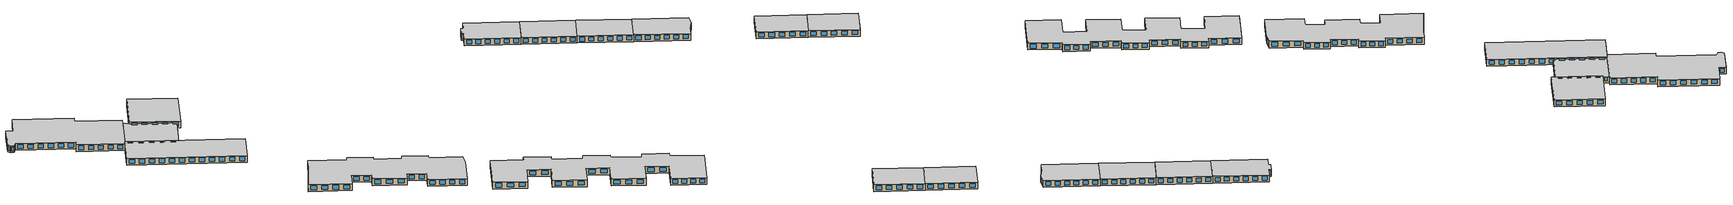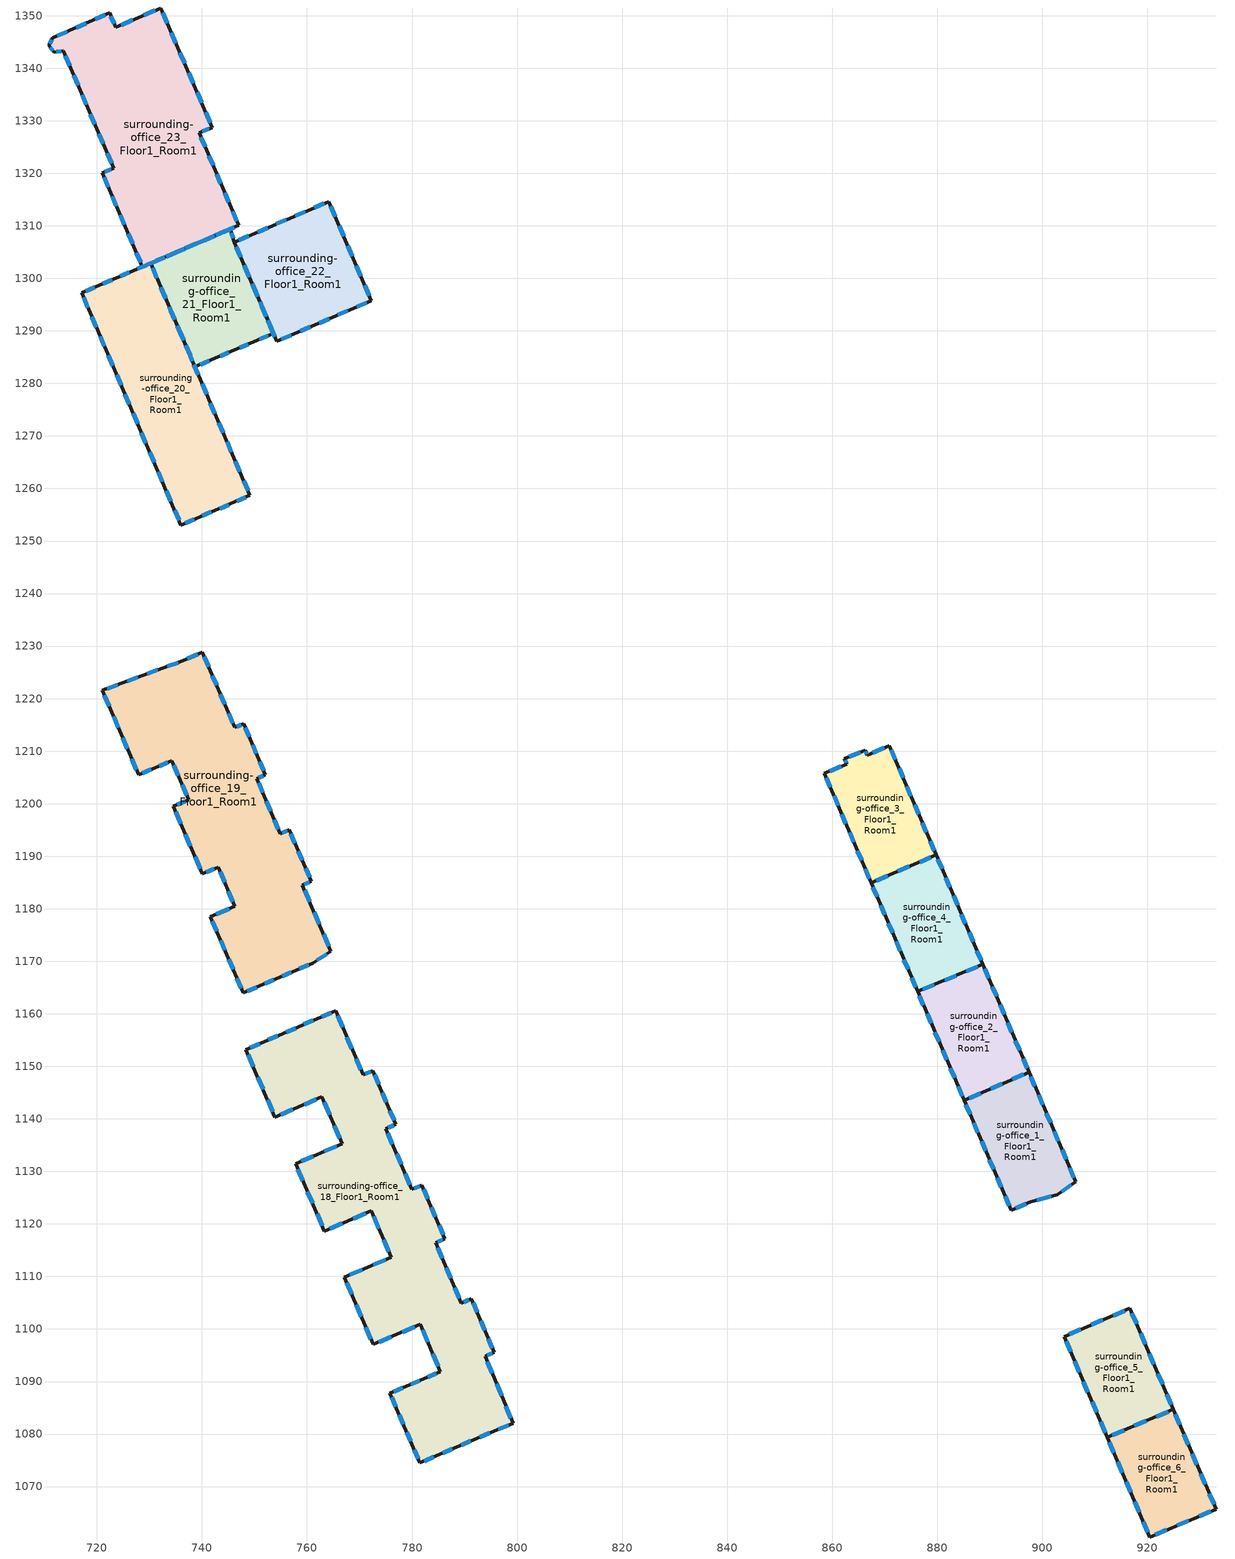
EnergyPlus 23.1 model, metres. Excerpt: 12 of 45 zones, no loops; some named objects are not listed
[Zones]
surrounding-office_18_Floor1_Room1
 floor adiabatic (Generic Interior Floor): 772.54,1149.17 776.92,1138.96 775.01,1138.14 779.97,1126.59 781.87,1127.4 786.26,1117.17 784.47,1116.4 789.39,1104.94 791.28,1105.75 795.66,1095.55 793.92,1094.81 799.24,1082.03 795.58,1080.57 781.47,1074.51 775.78,1087.75 785.41,1091.88 781.54,1100.89 772.61,1097.05 767.12,1109.83 776.02,1113.66 772.23,1122.47 763.32,1118.64 757.83,1131.43 766.69,1135.24 762.85,1144.18 753.91,1140.34 748.39,1153.2 765.44,1160.56 770.68,1148.37 z0
 wall outside (Typical Insulated Steel Framed Exterior Wall-R19): 748.39,1153.2 753.91,1140.34 762.85,1144.18 766.69,1135.24 757.83,1131.43 763.32,1118.64 772.23,1122.47 776.02,1113.66 767.12,1109.83 772.61,1097.05 781.54,1100.89 785.41,1091.88 775.78,1087.75 781.47,1074.51 795.58,1080.57 799.24,1082.03 793.92,1094.81 795.66,1095.55 791.28,1105.75 789.39,1104.94 784.47,1116.4 786.26,1117.17 781.87,1127.4 779.97,1126.59 775.01,1138.14 776.92,1138.96 772.54,1149.17 770.68,1148.37 765.44,1160.56 748.39,1153.2 z0:3
 window (U 0.36 SHGC 0.38 Simple Glazing Window): 748.82,1152.19 749.8,1149.92 / 750.66,1147.9 751.64,1145.64 / 752.5,1143.62 753.48,1141.35 / 773.66,1097.5 776.02,1098.52 / 778.12,1099.42 780.49,1100.44 / 781.99,1099.83 783.02,1097.44 / 783.93,1095.32 784.95,1092.94 / 784.65,1091.56 782.95,1090.83 / 781.45,1090.18 779.75,1089.45 / 778.24,1088.8 776.54,1088.07 / 776.12,1086.97 776.87,1085.22 / 777.54,1083.66 778.29,1081.91 / 778.96,1080.35 779.72,1078.6 / 780.39,1077.04 781.14,1075.28 / 782.3,1074.86 784.17,1075.66 / 785.83,1076.38 787.7,1077.18 / 789.36,1077.89 791.22,1078.7 / 792.88,1079.41 794.75,1080.21 / 796.44,1080.91 798.38,1081.68 / 798.83,1083.03 797.89,1085.29 / 797.05,1087.29 796.11,1089.55 / 795.28,1091.55 794.34,1093.81 / 794.33,1094.98 795.25,1095.38 / 795.31,1096.35 794.54,1098.15 / 793.85,1099.75 793.08,1101.55 / 792.39,1103.15 791.62,1104.95 / 790.83,1105.56 789.84,1105.13 / 754.96,1140.79 757.33,1141.81 / 759.43,1142.71 761.8,1143.73 / 789.01,1105.84 788.14,1107.86 / 787.36,1109.66 786.5,1111.68 / 785.72,1113.48 784.86,1115.51 / 784.89,1116.59 785.84,1116.99 / 785.91,1117.97 785.14,1119.78 / 784.45,1121.38 783.67,1123.19 / 782.99,1124.79 782.21,1126.6 / 781.42,1127.21 780.42,1126.78 / 779.58,1127.49 778.71,1129.53 / 777.93,1131.35 777.05,1133.38 / 776.27,1135.2 775.4,1137.24 / 775.46,1138.34 776.47,1138.77 / 776.58,1139.76 775.8,1141.57 / 775.12,1143.17 774.34,1144.97 / 773.66,1146.57 772.88,1148.37 / 772.1,1148.98 771.11,1148.56 / 770.26,1149.33 769.34,1151.48 / 768.52,1153.39 767.6,1155.54 / 766.78,1157.46 765.85,1159.61 / 764.64,1160.22 762.83,1159.44 / 761.23,1158.74 759.42,1157.96 / 757.82,1157.27 756.01,1156.49 / 754.41,1155.8 752.6,1155.02 / 751,1154.32 749.19,1153.54 / 763.3,1143.13 764.32,1140.77 / 765.22,1138.66 766.24,1136.3 / 765.65,1134.8 763.3,1133.79 / 761.22,1132.89 758.87,1131.88 / 758.26,1130.43 759.23,1128.17 / 760.09,1126.17 761.06,1123.91 / 761.92,1121.9 762.89,1119.65 / 764.37,1119.09 766.73,1120.11 / 768.82,1121.01 771.18,1122.02 / 772.67,1121.43 773.68,1119.1 / 774.57,1117.03 775.57,1114.69 / 774.97,1113.21 772.61,1112.19 / 770.52,1111.3 768.16,1110.28 / 767.55,1108.83 768.52,1106.58 / 769.38,1104.57 770.35,1102.32 / 771.21,1100.31 772.18,1098.05 z0.8:2.5
 ceiling adiabatic (Generic Interior Ceiling): 748.39,1153.2 753.91,1140.34 762.85,1144.18 766.69,1135.24 757.83,1131.43 763.32,1118.64 772.23,1122.47 776.02,1113.66 767.12,1109.83 772.61,1097.05 781.54,1100.89 785.41,1091.88 775.78,1087.75 781.47,1074.51 795.58,1080.57 799.24,1082.03 793.92,1094.81 795.66,1095.55 791.28,1105.75 789.39,1104.94 784.47,1116.4 786.26,1117.17 781.87,1127.4 779.97,1126.59 775.01,1138.14 776.92,1138.96 772.54,1149.17 770.68,1148.37 765.44,1160.56 z3
surrounding-office_19_Floor1_Room1
 floor adiabatic (Generic Interior Floor): 747.93,1215.22 752.1,1205.49 750.42,1204.77 754.93,1194.27 756.63,1195 760.83,1185.22 759.13,1184.49 764.53,1171.91 761.09,1169.64 747.87,1163.96 741.62,1178.51 746.27,1180.5 743.08,1187.93 740.1,1186.64 734.58,1199.49 737.47,1200.73 734.27,1208.21 727.94,1205.49 721.04,1221.59 736.36,1227.2 740.11,1228.81 746.25,1214.5 z0
 wall outside (Typical Insulated Steel Framed Exterior Wall-R19): 736.36,1227.2 721.04,1221.59 727.94,1205.49 734.27,1208.21 737.47,1200.73 734.58,1199.49 740.1,1186.64 743.08,1187.93 746.27,1180.5 741.62,1178.51 747.87,1163.96 761.09,1169.64 764.53,1171.91 759.13,1184.49 760.83,1185.22 756.63,1195 754.93,1194.27 750.42,1204.77 752.1,1205.49 747.93,1215.22 746.25,1214.5 740.11,1228.81 736.36,1227.2 z0:3
 window (U 0.36 SHGC 0.38 Simple Glazing Window): 735.46,1226.87 733.43,1226.13 / 731.63,1225.47 729.6,1224.72 / 727.8,1224.06 725.77,1223.32 / 723.97,1222.66 721.94,1221.92 / 741.99,1177.65 742.82,1175.73 / 743.55,1174.02 744.38,1172.09 / 745.11,1170.38 745.94,1168.46 / 746.67,1166.75 747.5,1164.82 / 748.64,1164.3 750.39,1165.05 / 751.95,1165.72 753.7,1166.47 / 755.26,1167.14 757.01,1167.89 / 758.56,1168.56 760.31,1169.31 / 761.9,1170.18 763.72,1171.38 / 764.1,1172.9 763.15,1175.12 / 762.3,1177.09 761.35,1179.31 / 760.5,1181.29 759.55,1183.51 / 759.53,1184.66 760.43,1185.05 / 760.5,1185.99 759.76,1187.72 / 759.1,1189.25 758.36,1190.98 / 757.7,1192.51 756.96,1194.24 / 756.23,1194.83 755.33,1194.45 / 754.57,1195.1 753.78,1196.95 / 753.07,1198.6 752.28,1200.45 / 751.57,1202.1 750.78,1203.95 / 750.82,1204.94 751.71,1205.32 / 751.77,1206.26 751.04,1207.97 / 750.38,1209.5 749.64,1211.22 / 748.99,1212.74 748.25,1214.46 / 721.44,1220.64 722.36,1218.51 / 723.17,1216.62 724.08,1214.49 / 724.9,1212.59 725.81,1210.46 / 726.62,1208.57 727.54,1206.44 / 747.53,1215.05 746.64,1214.67 / 745.88,1215.34 745.07,1217.24 / 744.35,1218.92 743.54,1220.81 / 742.81,1222.5 742,1224.39 / 741.28,1226.07 740.47,1227.97 / 739.22,1228.43 737.24,1227.58 / 728.69,1205.81 730.36,1206.53 / 731.85,1207.17 733.52,1207.89 / 734.64,1207.33 735.49,1205.35 / 736.25,1203.59 737.1,1201.61 / 736.79,1200.44 735.26,1199.79 / 735.01,1198.49 735.99,1196.22 / 736.85,1194.2 737.83,1191.94 / 738.69,1189.92 739.66,1187.65 / 740.8,1186.95 742.38,1187.63 / 743.46,1187.05 744.3,1185.09 / 745.05,1183.34 745.9,1181.37 / 745.18,1180.03 742.72,1178.98 z0.8:2.5
 ceiling adiabatic (Generic Interior Ceiling): 721.04,1221.59 727.94,1205.49 734.27,1208.21 737.47,1200.73 734.58,1199.49 740.1,1186.64 743.08,1187.93 746.27,1180.5 741.62,1178.51 747.87,1163.96 761.09,1169.64 764.53,1171.91 759.13,1184.49 760.83,1185.22 756.63,1195 754.93,1194.27 750.42,1204.77 752.1,1205.49 747.93,1215.22 746.25,1214.5 740.11,1228.81 736.36,1227.2 z3
surrounding-office_1_Floor1_Room1
 floor adiabatic (Generic Interior Floor): 897.45,1148.87 906.36,1128.01 902.85,1125.58 897.78,1124.24 894.02,1122.63 885.09,1143.53 z0
 wall outside (Typical Insulated Steel Framed Exterior Wall-R19): 897.78,1124.24 902.85,1125.58 906.36,1128.01 897.45,1148.87 885.09,1143.53 894.02,1122.63 897.78,1124.24 z0:3
 window (U 0.36 SHGC 0.38 Simple Glazing Window): 898.97,1124.55 901.65,1125.26 / 903.67,1126.15 905.54,1127.44 / 906.01,1128.82 905.23,1130.67 / 904.53,1132.3 903.74,1134.14 / 903.04,1135.78 902.26,1137.62 / 901.56,1139.25 900.77,1141.09 / 900.07,1142.73 899.29,1144.57 / 898.59,1146.21 897.8,1148.05 / 896.48,1148.45 894.3,1147.51 / 892.36,1146.67 890.18,1145.73 / 888.24,1144.89 886.06,1143.95 / 885.44,1142.71 886.23,1140.87 / 886.93,1139.23 887.72,1137.38 / 888.42,1135.75 889.21,1133.9 / 889.91,1132.26 890.7,1130.42 / 891.4,1128.78 892.18,1126.93 / 892.88,1125.3 893.67,1123.45 / 894.91,1123.01 896.89,1123.86 z0.8:2.5
 ceiling adiabatic (Generic Interior Ceiling): 885.09,1143.53 894.02,1122.63 897.78,1124.24 902.85,1125.58 906.36,1128.01 897.45,1148.87 z3
surrounding-office_20_Floor1_Room1
 floor adiabatic (Generic Interior Floor): 730.23,1302.87 749.15,1258.67 736.01,1253.05 717.09,1297.24 z0
 wall outside (Typical Insulated Steel Framed Exterior Wall-R19): 749.15,1258.67 730.23,1302.87 717.09,1297.24 736.01,1253.05 749.15,1258.67 z0:3
 window (U 0.36 SHGC 0.38 Simple Glazing Window): 748.77,1259.54 747.94,1261.49 / 747.2,1263.22 746.36,1265.17 / 733.01,1296.37 732.17,1298.32 / 731.43,1300.05 730.6,1302 / 745.62,1266.91 744.79,1268.86 / 744.04,1270.59 743.21,1272.54 / 742.47,1274.27 741.63,1276.22 / 740.89,1277.96 740.06,1279.91 / 739.31,1281.64 738.48,1283.59 / 737.74,1285.32 736.9,1287.27 / 736.16,1289 735.33,1290.95 / 734.58,1292.69 733.75,1294.64 / 729.45,1302.54 727.71,1301.79 / 726.17,1301.13 724.43,1300.39 / 722.89,1299.72 721.15,1298.98 / 719.6,1298.32 717.86,1297.57 / 717.46,1296.38 718.3,1294.43 / 719.04,1292.69 719.87,1290.74 / 733.23,1259.55 734.06,1257.6 / 734.8,1255.86 735.64,1253.91 / 720.61,1289.01 721.45,1287.06 / 722.19,1285.33 723.03,1283.38 / 723.77,1281.64 724.6,1279.69 / 725.34,1277.96 726.18,1276.01 / 726.92,1274.28 727.76,1272.33 / 728.5,1270.59 729.33,1268.64 / 730.07,1266.91 730.91,1264.96 / 731.65,1263.23 732.49,1261.28 / 736.78,1253.38 738.52,1254.12 / 740.07,1254.78 741.8,1255.53 / 743.35,1256.19 745.09,1256.94 / 746.63,1257.6 748.37,1258.34 z0.8:2.5
 ceiling adiabatic (Generic Interior Ceiling): 717.09,1297.24 736.01,1253.05 749.15,1258.67 730.23,1302.87 z3
surrounding-office_21_Floor1_Room1
 floor adiabatic (Generic Interior Floor): 746.15,1306.91 753.63,1289.52 738.67,1283.15 730.23,1302.87 745.38,1309.38 z0
 wall outside (Typical Insulated Steel Framed Exterior Wall-R19): 746.15,1306.91 745.38,1309.38 730.23,1302.87 738.67,1283.15 753.63,1289.52 746.15,1306.91 z0:2.5
 window (U 0.36 SHGC 0.38 Simple Glazing Window): 745.94,1307.6 745.59,1308.69 / 744.32,1308.93 742.65,1308.21 / 740.53,1307.3 738.86,1306.58 / 736.74,1305.67 735.07,1304.95 / 732.96,1304.04 731.28,1303.32 / 730.7,1301.77 731.44,1300.03 / 732.39,1297.82 733.13,1296.08 / 734.08,1293.88 734.82,1292.14 / 735.76,1289.94 736.51,1288.2 / 737.45,1285.99 738.2,1284.25 / 739.71,1283.6 741.36,1284.3 / 743.46,1285.19 745.11,1285.89 / 747.2,1286.78 748.85,1287.49 / 750.94,1288.38 752.59,1289.08 / 753.22,1290.5 752.56,1292.03 / 751.72,1293.97 751.06,1295.51 / 750.22,1297.45 749.56,1298.98 / 748.73,1300.93 748.07,1302.46 / 747.23,1304.4 746.57,1305.94 z0.78:2.48
 ceiling adiabatic (Generic Interior Ceiling): 730.23,1302.87 738.67,1283.15 753.63,1289.52 746.15,1306.91 745.38,1309.38 z2.5
surrounding-office_22_Floor1_Room1
 floor adiabatic (Generic Interior Floor): 764.13,1314.63 772.24,1295.76 754.27,1288.04 746.15,1306.91 z0
 wall outside (Typical Insulated Steel Framed Exterior Wall-R19): 772.24,1295.76 764.13,1314.63 746.15,1306.91 754.27,1288.04 772.24,1295.76 z0:3
 window (U 0.36 SHGC 0.38 Simple Glazing Window): 771.85,1296.65 770.99,1298.65 / 770.23,1300.43 769.37,1302.42 / 768.61,1304.2 767.75,1306.2 / 766.99,1307.97 766.13,1309.97 / 765.37,1311.75 764.51,1313.75 / 763.28,1314.27 761.38,1313.45 / 759.69,1312.72 757.78,1311.91 / 756.09,1311.18 754.19,1310.36 / 752.5,1309.63 750.59,1308.82 / 748.9,1308.09 747,1307.27 / 746.54,1306.02 747.4,1304.02 / 748.16,1302.24 749.02,1300.25 / 749.78,1298.47 750.64,1296.47 / 751.41,1294.7 752.27,1292.7 / 753.03,1290.92 753.89,1288.92 / 755.12,1288.4 757.02,1289.22 / 758.71,1289.95 760.61,1290.76 / 762.3,1291.49 764.21,1292.31 / 765.9,1293.04 767.8,1293.85 / 769.49,1294.58 771.39,1295.4 z0.8:2.5
 ceiling adiabatic (Generic Interior Ceiling): 746.15,1306.91 754.27,1288.04 772.24,1295.76 764.13,1314.63 z3
surrounding-office_23_Floor1_Room1
 floor adiabatic (Generic Interior Floor): 732.17,1351.47 741.98,1328.7 739.45,1327.74 747.01,1310.09 728.68,1302.18 721.03,1320.08 723.22,1321.01 713.59,1343.3 711.86,1343.05 710.88,1344.34 711.58,1345.78 722.41,1350.53 723.6,1347.8 z0
 wall outside (Typical Insulated Steel Framed Exterior Wall-R19): 747.01,1310.09 739.45,1327.74 741.98,1328.7 732.17,1351.47 723.6,1347.8 722.41,1350.53 711.58,1345.78 710.88,1344.34 711.86,1343.05 713.59,1343.3 723.22,1321.01 721.03,1320.08 728.68,1302.18 747.01,1310.09 z0:3
 window (U 0.36 SHGC 0.38 Simple Glazing Window): 746.65,1310.92 745.85,1312.79 / 745.14,1314.45 744.34,1316.32 / 743.63,1317.98 742.83,1319.85 / 742.12,1321.51 741.32,1323.38 / 740.61,1325.04 739.81,1326.91 / 713.96,1342.42 714.81,1340.46 / 715.57,1338.71 716.42,1336.74 / 717.18,1334.99 718.03,1333.03 / 718.78,1331.28 719.63,1329.31 / 720.39,1327.56 721.24,1325.6 / 722,1323.85 722.85,1321.88 / 722.71,1320.79 721.55,1320.3 / 721.39,1319.23 722.2,1317.34 / 722.92,1315.66 723.73,1313.76 / 724.45,1312.08 725.26,1310.18 / 725.98,1308.5 726.79,1306.6 / 727.51,1304.92 728.32,1303.03 / 729.54,1302.56 731.48,1303.39 / 733.21,1304.14 735.15,1304.97 / 736.87,1305.72 738.81,1306.56 / 740.54,1307.3 742.48,1308.14 / 744.21,1308.88 746.15,1309.72 / 740.05,1327.96 741.39,1328.47 / 741.6,1329.59 740.73,1331.6 / 739.96,1333.39 739.1,1335.39 / 738.33,1337.18 737.46,1339.19 / 736.69,1340.98 735.83,1342.99 / 735.06,1344.77 734.19,1346.78 / 733.42,1348.57 732.56,1350.58 / 731.16,1351.04 728.89,1350.07 / 726.87,1349.2 724.6,1348.23 / 723.32,1348.44 722.69,1349.88 / 721.56,1350.15 719.65,1349.32 / 717.95,1348.57 716.04,1347.74 / 714.34,1346.99 712.43,1346.16 / 711.41,1345.45 711.05,1344.68 / 711.11,1344.04 711.63,1343.36 / 712.27,1343.11 713.18,1343.24 z0.8:2.5
 ceiling adiabatic (Generic Interior Ceiling): 711.58,1345.78 710.88,1344.34 711.86,1343.05 713.59,1343.3 723.22,1321.01 721.03,1320.08 728.68,1302.18 747.01,1310.09 739.45,1327.74 741.98,1328.7 732.17,1351.47 723.6,1347.8 722.41,1350.53 z3
surrounding-office_2_Floor1_Room1
 floor adiabatic (Generic Interior Floor): 888.69,1169.39 897.45,1148.87 885.09,1143.53 876.24,1164.25 z0
 wall outside (Typical Insulated Steel Framed Exterior Wall-R19): 897.45,1148.87 888.69,1169.39 876.24,1164.25 885.09,1143.53 897.45,1148.87 z0:3
 window (U 0.36 SHGC 0.38 Simple Glazing Window): 897.11,1149.67 896.34,1151.48 / 895.65,1153.09 894.88,1154.9 / 894.19,1156.51 893.41,1158.32 / 892.73,1159.93 891.95,1161.74 / 891.27,1163.35 890.49,1165.16 / 889.81,1166.77 889.03,1168.58 / 887.71,1168.98 885.51,1168.08 / 883.56,1167.27 881.36,1166.36 / 879.41,1165.56 877.21,1164.65 / 876.58,1163.43 877.36,1161.61 / 878.06,1159.98 878.84,1158.15 / 879.54,1156.53 880.32,1154.7 / 881.01,1153.08 881.79,1151.25 / 882.49,1149.62 883.27,1147.8 / 883.96,1146.17 884.74,1144.34 / 886.06,1143.95 888.24,1144.89 / 890.18,1145.73 892.36,1146.67 / 894.3,1147.51 896.48,1148.45 z0.8:2.5
 ceiling adiabatic (Generic Interior Ceiling): 876.24,1164.25 885.09,1143.53 897.45,1148.87 888.69,1169.39 z3
surrounding-office_3_Floor1_Room1
 floor adiabatic (Generic Interior Floor): 870.89,1211.04 879.76,1190.23 867.4,1184.93 858.51,1205.76 862.75,1207.53 862.33,1208.51 866.27,1210.2 866.7,1209.22 z0
 wall outside (Typical Insulated Steel Framed Exterior Wall-R19): 867.4,1184.93 879.76,1190.23 870.89,1211.04 866.7,1209.22 866.27,1210.2 862.33,1208.51 862.75,1207.53 858.51,1205.76 867.4,1184.93 z0:3
 window (U 0.36 SHGC 0.38 Simple Glazing Window): 868.37,1185.34 870.55,1186.28 / 872.49,1187.11 874.67,1188.05 / 876.61,1188.88 878.79,1189.82 / 879.41,1191.05 878.63,1192.89 / 877.93,1194.52 877.15,1196.35 / 876.45,1197.98 875.67,1199.82 / 874.98,1201.45 874.19,1203.29 / 873.5,1204.92 872.72,1206.75 / 872.02,1208.39 871.24,1210.22 / 869.9,1210.61 867.68,1209.65 / 866.6,1209.45 866.37,1209.97 / 865.35,1209.8 863.26,1208.9 / 862.43,1208.28 862.65,1207.76 / 861.75,1207.12 859.51,1206.18 / 858.86,1204.95 859.64,1203.11 / 860.34,1201.47 861.13,1199.64 / 861.82,1198 862.61,1196.16 / 863.3,1194.53 864.09,1192.69 / 864.79,1191.06 865.57,1189.22 / 866.27,1187.58 867.05,1185.74 z0.8:2.5
 ceiling adiabatic (Generic Interior Ceiling): 862.33,1208.51 862.75,1207.53 858.51,1205.76 867.4,1184.93 879.76,1190.23 870.89,1211.04 866.7,1209.22 866.27,1210.2 z3
surrounding-office_4_Floor1_Room1
 floor adiabatic (Generic Interior Floor): 879.76,1190.23 888.69,1169.39 876.24,1164.25 867.4,1184.93 z0
 wall outside (Typical Insulated Steel Framed Exterior Wall-R19): 888.69,1169.39 879.76,1190.23 867.4,1184.93 876.24,1164.25 888.69,1169.39 z0:3
 window (U 0.36 SHGC 0.38 Simple Glazing Window): 888.34,1170.2 887.55,1172.04 / 886.85,1173.68 886.06,1175.52 / 885.36,1177.15 884.57,1178.99 / 883.87,1180.63 883.08,1182.47 / 882.38,1184.1 881.6,1185.94 / 880.89,1187.58 880.11,1189.42 / 878.79,1189.82 876.61,1188.88 / 874.67,1188.05 872.49,1187.11 / 870.55,1186.28 868.37,1185.34 / 867.75,1184.12 868.53,1182.29 / 869.22,1180.67 870,1178.84 / 870.69,1177.22 871.47,1175.4 / 872.17,1173.78 872.94,1171.95 / 873.64,1170.33 874.42,1168.5 / 875.11,1166.88 875.89,1165.06 / 877.21,1164.65 879.41,1165.56 / 881.36,1166.36 883.56,1167.27 / 885.51,1168.08 887.71,1168.98 z0.8:2.5
 ceiling adiabatic (Generic Interior Ceiling): 867.4,1184.93 876.24,1164.25 888.69,1169.39 879.76,1190.23 z3
surrounding-office_5_Floor1_Room1
 floor adiabatic (Generic Interior Floor): 916.67,1103.92 924.91,1084.68 912.35,1079.37 904.14,1098.56 z0
 wall outside (Typical Insulated Steel Framed Exterior Wall-R19): 912.35,1079.37 924.91,1084.68 916.67,1103.92 904.14,1098.56 912.35,1079.37 z0:3
 window (U 0.36 SHGC 0.38 Simple Glazing Window): 913.34,1079.78 915.55,1080.72 / 917.52,1081.55 919.74,1082.49 / 921.71,1083.32 923.92,1084.26 / 924.52,1085.58 923.65,1087.62 / 922.87,1089.43 922,1091.47 / 921.22,1093.28 920.35,1095.32 / 919.57,1097.13 918.7,1099.17 / 917.93,1100.98 917.05,1103.02 / 915.68,1103.5 913.47,1102.55 / 911.51,1101.71 909.29,1100.77 / 907.33,1099.92 905.12,1098.98 / 904.52,1097.65 905.39,1095.62 / 906.17,1093.82 907.04,1091.78 / 907.81,1089.98 908.68,1087.95 / 909.45,1086.14 910.32,1084.11 / 911.1,1082.3 911.97,1080.27 z0.8:2.5
 ceiling adiabatic (Generic Interior Ceiling): 904.14,1098.56 912.35,1079.37 924.91,1084.68 916.67,1103.92 z3
surrounding-office_6_Floor1_Room1
 floor adiabatic (Generic Interior Floor): 924.91,1084.68 933.05,1065.73 920.48,1060.4 912.35,1079.37 z0
 wall outside (Typical Insulated Steel Framed Exterior Wall-R19): 920.48,1060.4 933.05,1065.73 924.91,1084.68 912.35,1079.37 920.48,1060.4 z0:3
 window (U 0.36 SHGC 0.38 Simple Glazing Window): 921.47,1060.82 923.68,1061.76 / 925.66,1062.59 927.88,1063.53 / 929.85,1064.37 932.07,1065.31 / 932.67,1066.62 931.81,1068.62 / 931.04,1070.41 930.18,1072.41 / 929.41,1074.2 928.55,1076.2 / 927.78,1077.99 926.92,1079.99 / 926.15,1081.78 925.29,1083.79 / 923.92,1084.26 921.71,1083.32 / 919.74,1082.49 917.52,1081.55 / 915.55,1080.72 913.34,1079.78 / 912.74,1078.48 913.6,1076.47 / 914.36,1074.68 915.22,1072.67 / 915.99,1070.89 916.85,1068.88 / 917.61,1067.09 918.47,1065.09 / 919.24,1063.3 920.1,1061.29 z0.8:2.5
 ceiling adiabatic (Generic Interior Ceiling): 912.35,1079.37 920.48,1060.4 933.05,1065.73 924.91,1084.68 z3
[Building]
Building 1: North Axis=0; Terrain=City; Solar Distribution=FullExteriorWithReflections
[Site:Location]
Site 1: Latitude=0; Longitude=0; Time Zone=0; Elevation=0
[SizingPeriod:DesignDay] Day of Month=21; DryBulb Temperature Range Modifier Type=DefaultMultipliers; Humidity Condition Type=Wetbulb; Barometric Pressure=99114; Rain Indicator=No; Snow Indicator=No; Daylight Saving Time Indicator=No; Solar Model Indicator=ASHRAEClearSky; Begin Environment Reset Mode=FullResetAtBeginEnvironment
Name | Month | Day Type | Maximum DryBulb Temperature | Daily DryBulb Temperature Range | Wetbulb or DewPoint at Maximum DryBulb | Wind Speed | Wind Direction | Sky Clearness
GOTEBORG_ LANDVETTER Cooling Design Day 0.4% Condns DB=>MWB | 7 | SummerDesignDay | 24.5 | 7.7 | 15.6 | 4.4 | 161 | 1
GOTEBORG_ LANDVETTER Heating Design Day 99.6% Condns DB | 1 | WinterDesignDay | -10.9 | 0 | -10.9 | 3.1 | 38 | 0
[Site:WaterMainsTemperature]
Calculation Method=CorrelationFromWeatherFile
[Material] Thermal Absorptance=0.9
Name | Roughness | Thickness | Conductivity | Density | Specific Heat | Solar Absorptance | Visible Absorptance
25mm Stucco | Smooth | 0.0254 | 0.719518 | 1856 | 839.458 | 0.7 | 0.7
5/8 in. Gypsum Board | MediumSmooth | 0.0159 | 0.159893 | 800.002 | 1089.3 | 0.7 | 0.7
Generic Acoustic Tile | MediumSmooth | 0.02 | 0.06 | 368 | 590 | 0.2 | 0.2
Generic Ceiling Air Gap | Smooth | 0.1 | 0.556 | 1.28 | 1000 | 0.7 | 0.7
Generic LW Concrete | MediumRough | 0.1 | 0.53 | 1280 | 840 | 0.8 | 0.8
[Material:NoMass]
Typical Insulation-R17: Roughness=MediumSmooth; Thermal Resistance=2.99387; Thermal Absorptance=0.9; Solar Absorptance=0.7; Visible Absorptance=0.7
[WindowMaterial:SimpleGlazingSystem]
U 0.36 SHGC 0.38 Simple Glazing: UFactor=2.04408; Solar Heat Gain Coefficient=0.38; Visible Transmittance=0.6
[Construction]
Generic Interior Ceiling: Generic LW Concrete, Generic Ceiling Air Gap, Generic Acoustic Tile
Generic Interior Floor: Generic Acoustic Tile, Generic Ceiling Air Gap, Generic LW Concrete
Typical Insulated Steel Framed Exterior Wall-R19: 25mm Stucco, 5/8 in. Gypsum Board, Typical Insulation-R17, 5/8 in. Gypsum Board
U 0.36 SHGC 0.38 Simple Glazing Window: U 0.36 SHGC 0.38 Simple Glazing
[Zone] Part of Total Floor Area=Yes
Name | Multiplier | Ceiling Height | Volume
surrounding-office_18_Floor1_Room1 | 2 | 3 | 4135.61
surrounding-office_19_Floor1_Room1 | 1 | 3 | 3377.78
surrounding-office_1_Floor1_Room1 | 6 | 3 | 928.824
surrounding-office_20_Floor1_Room1 | 2 | 3 | 2061.1
surrounding-office_21_Floor1_Room1 | 1 | 2.5 | 873.152
surrounding-office_22_Floor1_Room1 | 2 | 3 | 1205.2
surrounding-office_23_Floor1_Room1 | 6 | 3 | 2766.07
surrounding-office_2_Floor1_Room1 | 6 | 3 | 905.84
surrounding-office_3_Floor1_Room1 | 6 | 3 | 926.303
surrounding-office_4_Floor1_Room1 | 6 | 3 | 911.856
surrounding-office_5_Floor1_Room1 | 5 | 3 | 854.739
surrounding-office_6_Floor1_Room1 | 6 | 3 | 844.438
[DesignSpecification:OutdoorAir]
MediumOffice Building_Ventilation: Outdoor Air Method=Sum; Outdoor Air Flow per Person=0.00175762; Outdoor Air Flow per Zone Floor Area=0.000336663; Outdoor Air Flow per Zone=0; Outdoor Air Flow Air Changes per Hour=0
[Sizing:Zone] Zone Cooling Design Supply Air Temperature Input Method=SupplyAirTemperature; Zone Cooling Design Supply Air Temperature=14; Zone Cooling Design Supply Air Temperature Difference=11.11; Zone Heating Design Supply Air Temperature Input Method=SupplyAirTemperature; Zone Heating Design Supply Air Temperature=40; Zone Heating Design Supply Air Temperature Difference=11.11; Zone Cooling Design Supply Air Humidity Ratio=0.0085; Zone Heating Design Supply Air Humidity Ratio=0.008; Design Specification Outdoor Air Object=MediumOffice Building_Ventilation; Cooling Design Air Flow Method=DesignDay; Cooling Design Air Flow Rate=0; Cooling Minimum Air Flow per Zone Floor Area=0.000762; Cooling Minimum Air Flow=0; Cooling Minimum Air Flow Fraction=0; Heating Design Air Flow Method=DesignDay; Heating Design Air Flow Rate=0; Heating Maximum Air Flow per Zone Floor Area=0.002032; Heating Maximum Air Flow=0.141576; Heating Maximum Air Flow Fraction=0.3; Account for Dedicated Outdoor Air System=No; Zone Load Sizing Method=Sensible Load Only No Latent Load; Zone Latent Cooling Design Supply Air Humidity Ratio Input Method=HumidityRatioDifference; Zone Cooling Design Supply Air Humidity Ratio Difference=0.005; Zone Latent Heating Design Supply Air Humidity Ratio Input Method=HumidityRatioDifference; Zone Humidification Design Supply Air Humidity Ratio Difference=0.005
surrounding-office_18_Floor1_Room1; surrounding-office_19_Floor1_Room1; surrounding-office_1_Floor1_Room1; surrounding-office_20_Floor1_Room1; surrounding-office_21_Floor1_Room1; surrounding-office_22_Floor1_Room1; surrounding-office_23_Floor1_Room1; surrounding-office_2_Floor1_Room1; surrounding-office_3_Floor1_Room1; surrounding-office_4_Floor1_Room1; surrounding-office_5_Floor1_Room1; surrounding-office_6_Floor1_Room1
[ZoneControl:Thermostat] Temperature Difference Between Cutout And Setpoint=0
Name | Zone or ZoneList | Control Type Schedule | Control 1
surrounding-office_18_Floor1_Room1 Thermostat | surrounding-office_18_Floor1_Room1 | surrounding-office_18_Floor1_Room1 Thermostat Schedule | MediumOffice Building_Setpoint 34
surrounding-office_19_Floor1_Room1 Thermostat | surrounding-office_19_Floor1_Room1 | surrounding-office_19_Floor1_Room1 Thermostat Schedule | MediumOffice Building_Setpoint 36
surrounding-office_1_Floor1_Room1 Thermostat | surrounding-office_1_Floor1_Room1 | surrounding-office_1_Floor1_Room1 Thermostat Schedule | MediumOffice Building_Setpoint
surrounding-office_20_Floor1_Room1 Thermostat | surrounding-office_20_Floor1_Room1 | surrounding-office_20_Floor1_Room1 Thermostat Schedule | MediumOffice Building_Setpoint 38
surrounding-office_21_Floor1_Room1 Thermostat | surrounding-office_21_Floor1_Room1 | surrounding-office_21_Floor1_Room1 Thermostat Schedule | MediumOffice Building_Setpoint 40
surrounding-office_22_Floor1_Room1 Thermostat | surrounding-office_22_Floor1_Room1 | surrounding-office_22_Floor1_Room1 Thermostat Schedule | MediumOffice Building_Setpoint 41
surrounding-office_23_Floor1_Room1 Thermostat | surrounding-office_23_Floor1_Room1 | surrounding-office_23_Floor1_Room1 Thermostat Schedule | MediumOffice Building_Setpoint 43
surrounding-office_2_Floor1_Room1 Thermostat | surrounding-office_2_Floor1_Room1 | surrounding-office_2_Floor1_Room1 Thermostat Schedule | MediumOffice Building_Setpoint 2
surrounding-office_3_Floor1_Room1 Thermostat | surrounding-office_3_Floor1_Room1 | surrounding-office_3_Floor1_Room1 Thermostat Schedule | MediumOffice Building_Setpoint 4
surrounding-office_4_Floor1_Room1 Thermostat | surrounding-office_4_Floor1_Room1 | surrounding-office_4_Floor1_Room1 Thermostat Schedule | MediumOffice Building_Setpoint 6
surrounding-office_5_Floor1_Room1 Thermostat | surrounding-office_5_Floor1_Room1 | surrounding-office_5_Floor1_Room1 Thermostat Schedule | MediumOffice Building_Setpoint 8
surrounding-office_6_Floor1_Room1 Thermostat | surrounding-office_6_Floor1_Room1 | surrounding-office_6_Floor1_Room1 Thermostat Schedule | MediumOffice Building_Setpoint 10
[ThermostatSetpoint:DualSetpoint] Heating Setpoint Temperature Schedule=MediumOffice Building_Setpoint_HtgSetp Schedule; Cooling Setpoint Temperature Schedule=MediumOffice Building_Setpoint_ClgSetp Schedule
MediumOffice Building_Setpoint 34; MediumOffice Building_Setpoint 36; MediumOffice Building_Setpoint; MediumOffice Building_Setpoint 38; MediumOffice Building_Setpoint 40; MediumOffice Building_Setpoint 41; MediumOffice Building_Setpoint 43; MediumOffice Building_Setpoint 2; MediumOffice Building_Setpoint 4; MediumOffice Building_Setpoint 6; MediumOffice Building_Setpoint 8; MediumOffice Building_Setpoint 10
[Zone equipment]
surrounding-office_18_Floor1_Room1: surrounding-office_18_Floor1_Room1 Ideal Loads Air System
surrounding-office_19_Floor1_Room1: surrounding-office_19_Floor1_Room1 Ideal Loads Air System
surrounding-office_1_Floor1_Room1: surrounding-office_1_Floor1_Room1 Ideal Loads Air System
surrounding-office_20_Floor1_Room1: surrounding-office_20_Floor1_Room1 Ideal Loads Air System
surrounding-office_21_Floor1_Room1: surrounding-office_21_Floor1_Room1 Ideal Loads Air System
surrounding-office_22_Floor1_Room1: surrounding-office_22_Floor1_Room1 Ideal Loads Air System
surrounding-office_23_Floor1_Room1: surrounding-office_23_Floor1_Room1 Ideal Loads Air System
surrounding-office_2_Floor1_Room1: surrounding-office_2_Floor1_Room1 Ideal Loads Air System
surrounding-office_3_Floor1_Room1: surrounding-office_3_Floor1_Room1 Ideal Loads Air System
surrounding-office_4_Floor1_Room1: surrounding-office_4_Floor1_Room1 Ideal Loads Air System
surrounding-office_5_Floor1_Room1: surrounding-office_5_Floor1_Room1 Ideal Loads Air System
surrounding-office_6_Floor1_Room1: surrounding-office_6_Floor1_Room1 Ideal Loads Air System
[Schedule:Day:Interval]
MediumOffice Building_Setpoint_HtgSetp Schedule_Sunday; MediumOffice Building_Setpoint_HtgSetp Schedule_SmrDsn 1; MediumOffice Building_Setpoint_HtgSetp Schedule_Hol 1: No, 24:00, 15.6
Schedule Day 9: No, 05:00, 15.6, 06:00, 17.8, 07:00, 20, 22:00, 21, 24:00, 15.6
Schedule Day 10: No, 05:00, 15.6, 06:00, 17.8, 07:00, 20, 17:00, 21, 24:00, 15.6
MediumOffice Building_Setpoint_HtgSetp Schedule_WntrDsn 1: No, 05:00, 15.6, 06:00, 17.6, 07:00, 19.6, 22:00, 21, 24:00, 15.6
MediumOffice Building_Setpoint_ClgSetp Schedule_Sunday; MediumOffice Building_Setpoint_ClgSetp Schedule_WntrDsn 1; MediumOffice Building_Setpoint_ClgSetp Schedule_Hol 1: No, 24:00, 26.7
Schedule Day 3: No, 05:00, 26.7, 06:00, 25.6, 07:00, 25, 22:00, 24, 24:00, 26.7
Schedule Day 4: No, 05:00, 26.7, 06:00, 25.7, 07:00, 25, 17:00, 24, 24:00, 26.7
MediumOffice Building_Setpoint_ClgSetp Schedule_SmrDsn 1: No, 05:00, 26.7, 06:00, 25.7, 07:00, 25, 22:00, 24, 24:00, 26.7
[Schedule:Week:Daily]
MediumOffice Building_Setpoint_HtgSetp Schedule Week Rule - Jan1-Dec31: MediumOffice Building_Setpoint_HtgSetp Schedule_Sunday, Schedule Day 9, Schedule Day 9, Schedule Day 9, Schedule Day 9, Schedule Day 9, Schedule Day 10, MediumOffice Building_Setpoint_HtgSetp Schedule_Hol 1, MediumOffice Building_Setpoint_HtgSetp Schedule_SmrDsn 1, MediumOffice Building_Setpoint_HtgSetp Schedule_WntrDsn 1, MediumOffice Building_Setpoint_HtgSetp Schedule_Sunday, MediumOffice Building_Setpoint_HtgSetp Schedule_Sunday
MediumOffice Building_Setpoint_ClgSetp Schedule Week Rule - Jan1-Dec31: MediumOffice Building_Setpoint_ClgSetp Schedule_Sunday, Schedule Day 3, Schedule Day 3, Schedule Day 3, Schedule Day 3, Schedule Day 3, Schedule Day 4, MediumOffice Building_Setpoint_ClgSetp Schedule_Hol 1, MediumOffice Building_Setpoint_ClgSetp Schedule_SmrDsn 1, MediumOffice Building_Setpoint_ClgSetp Schedule_WntrDsn 1, MediumOffice Building_Setpoint_ClgSetp Schedule_Sunday, MediumOffice Building_Setpoint_ClgSetp Schedule_Sunday
[Schedule:Year]
MediumOffice Building_Setpoint_HtgSetp Schedule: MediumOffice Building_Setpoint_HtgSetp Schedule Week Rule - Jan1-Dec31, 1, 1, 12, 31
MediumOffice Building_Setpoint_ClgSetp Schedule: MediumOffice Building_Setpoint_ClgSetp Schedule Week Rule - Jan1-Dec31, 1, 1, 12, 31
[Schedule:Compact]
surrounding-office_18_Floor1_Room1 Thermostat Schedule; surrounding-office_19_Floor1_Room1 Thermostat Schedule; surrounding-office_1_Floor1_Room1 Thermostat Schedule; surrounding-office_20_Floor1_Room1 Thermostat Schedule; surrounding-office_21_Floor1_Room1 Thermostat Schedule; surrounding-office_22_Floor1_Room1 Thermostat Schedule; surrounding-office_23_Floor1_Room1 Thermostat Schedule; surrounding-office_2_Floor1_Room1 Thermostat Schedule; surrounding-office_3_Floor1_Room1 Thermostat Schedule; surrounding-office_4_Floor1_Room1 Thermostat Schedule; surrounding-office_5_Floor1_Room1 Thermostat Schedule; surrounding-office_6_Floor1_Room1 Thermostat Schedule: Through: 12/31, For: AllDays, Until: 24:00, 4
[AIRFLOWNETWORK:MULTIZONE:WINDPRESSURECOEFFICIENTVALUES] AirflowNetworkMultiZoneWindPressureCoefficientArray=Cp Data; Wind Pressure Coefficient Value 1=-0.6; Wind Pressure Coefficient Value 2=-0.5; Wind Pressure Coefficient Value 3=-0.4; Wind Pressure Coefficient Value 4=-0.5; Wind Pressure Coefficient Value 5=-0.6; Wind Pressure Coefficient Value 6=-0.5; Wind Pressure Coefficient Value 7=-0.4; Wind Pressure Coefficient Value 8=-0.5
surrounding-office_18_Floor1_Room1..Face1; surrounding-office_18_Floor1_Room1..Face10; surrounding-office_18_Floor1_Room1..Face11; surrounding-office_18_Floor1_Room1..Face12; surrounding-office_18_Floor1_Room1..Face13; surrounding-office_18_Floor1_Room1..Face14; surrounding-office_18_Floor1_Room1..Face15; surrounding-office_18_Floor1_Room1..Face16; surrounding-office_18_Floor1_Room1..Face17; surrounding-office_18_Floor1_Room1..Face18; surrounding-office_18_Floor1_Room1..Face19; surrounding-office_18_Floor1_Room1..Face2; surrounding-office_18_Floor1_Room1..Face20; surrounding-office_18_Floor1_Room1..Face21; surrounding-office_18_Floor1_Room1..Face22; surrounding-office_18_Floor1_Room1..Face23; surrounding-office_18_Floor1_Room1..Face24; surrounding-office_18_Floor1_Room1..Face25; surrounding-office_18_Floor1_Room1..Face26; surrounding-office_18_Floor1_Room1..Face27; surrounding-office_18_Floor1_Room1..Face28; surrounding-office_18_Floor1_Room1..Face29; surrounding-office_18_Floor1_Room1..Face3; surrounding-office_18_Floor1_Room1..Face4; surrounding-office_18_Floor1_Room1..Face5; surrounding-office_18_Floor1_Room1..Face6; surrounding-office_18_Floor1_Room1..Face7; surrounding-office_18_Floor1_Room1..Face8; surrounding-office_18_Floor1_Room1..Face9; surrounding-office_19_Floor1_Room1..Face1; surrounding-office_19_Floor1_Room1..Face10; surrounding-office_19_Floor1_Room1..Face11; surrounding-office_19_Floor1_Room1..Face12; surrounding-office_19_Floor1_Room1..Face13; surrounding-office_19_Floor1_Room1..Face14; surrounding-office_19_Floor1_Room1..Face15; surrounding-office_19_Floor1_Room1..Face16; surrounding-office_19_Floor1_Room1..Face17; surrounding-office_19_Floor1_Room1..Face18; surrounding-office_19_Floor1_Room1..Face19; surrounding-office_19_Floor1_Room1..Face2; surrounding-office_19_Floor1_Room1..Face20; surrounding-office_19_Floor1_Room1..Face21; surrounding-office_19_Floor1_Room1..Face22; surrounding-office_19_Floor1_Room1..Face3; surrounding-office_19_Floor1_Room1..Face4; surrounding-office_19_Floor1_Room1..Face5; surrounding-office_19_Floor1_Room1..Face6; surrounding-office_19_Floor1_Room1..Face7; surrounding-office_19_Floor1_Room1..Face8; surrounding-office_19_Floor1_Room1..Face9; surrounding-office_1_Floor1_Room1..Face1; surrounding-office_1_Floor1_Room1..Face2; surrounding-office_1_Floor1_Room1..Face3; surrounding-office_1_Floor1_Room1..Face4; surrounding-office_1_Floor1_Room1..Face5; surrounding-office_1_Floor1_Room1..Face6; surrounding-office_20_Floor1_Room1..Face1; surrounding-office_20_Floor1_Room1..Face2; surrounding-office_20_Floor1_Room1..Face3; surrounding-office_20_Floor1_Room1..Face4; surrounding-office_21_Floor1_Room1..Face1; surrounding-office_21_Floor1_Room1..Face2; surrounding-office_21_Floor1_Room1..Face3; surrounding-office_21_Floor1_Room1..Face4; surrounding-office_21_Floor1_Room1..Face5; surrounding-office_22_Floor1_Room1..Face1; surrounding-office_22_Floor1_Room1..Face2; surrounding-office_22_Floor1_Room1..Face3; surrounding-office_22_Floor1_Room1..Face4; surrounding-office_23_Floor1_Room1..Face1; surrounding-office_23_Floor1_Room1..Face10; surrounding-office_23_Floor1_Room1..Face11; surrounding-office_23_Floor1_Room1..Face12; surrounding-office_23_Floor1_Room1..Face13; surrounding-office_23_Floor1_Room1..Face2; surrounding-office_23_Floor1_Room1..Face3; surrounding-office_23_Floor1_Room1..Face4; surrounding-office_23_Floor1_Room1..Face5; surrounding-office_23_Floor1_Room1..Face6; surrounding-office_23_Floor1_Room1..Face7; surrounding-office_23_Floor1_Room1..Face8; surrounding-office_23_Floor1_Room1..Face9; surrounding-office_2_Floor1_Room1..Face1; surrounding-office_2_Floor1_Room1..Face2; surrounding-office_2_Floor1_Room1..Face3; surrounding-office_2_Floor1_Room1..Face4; surrounding-office_3_Floor1_Room1..Face1; surrounding-office_3_Floor1_Room1..Face2; surrounding-office_3_Floor1_Room1..Face3; surrounding-office_3_Floor1_Room1..Face4; surrounding-office_3_Floor1_Room1..Face5; surrounding-office_3_Floor1_Room1..Face6; surrounding-office_3_Floor1_Room1..Face7; surrounding-office_3_Floor1_Room1..Face8; surrounding-office_4_Floor1_Room1..Face1; surrounding-office_4_Floor1_Room1..Face2; surrounding-office_4_Floor1_Room1..Face3; surrounding-office_4_Floor1_Room1..Face4; surrounding-office_5_Floor1_Room1..Face1; surrounding-office_5_Floor1_Room1..Face2; surrounding-office_5_Floor1_Room1..Face3; surrounding-office_5_Floor1_Room1..Face4; surrounding-office_6_Floor1_Room1..Face1; surrounding-office_6_Floor1_Room1..Face2; surrounding-office_6_Floor1_Room1..Face3; surrounding-office_6_Floor1_Room1..Face4
